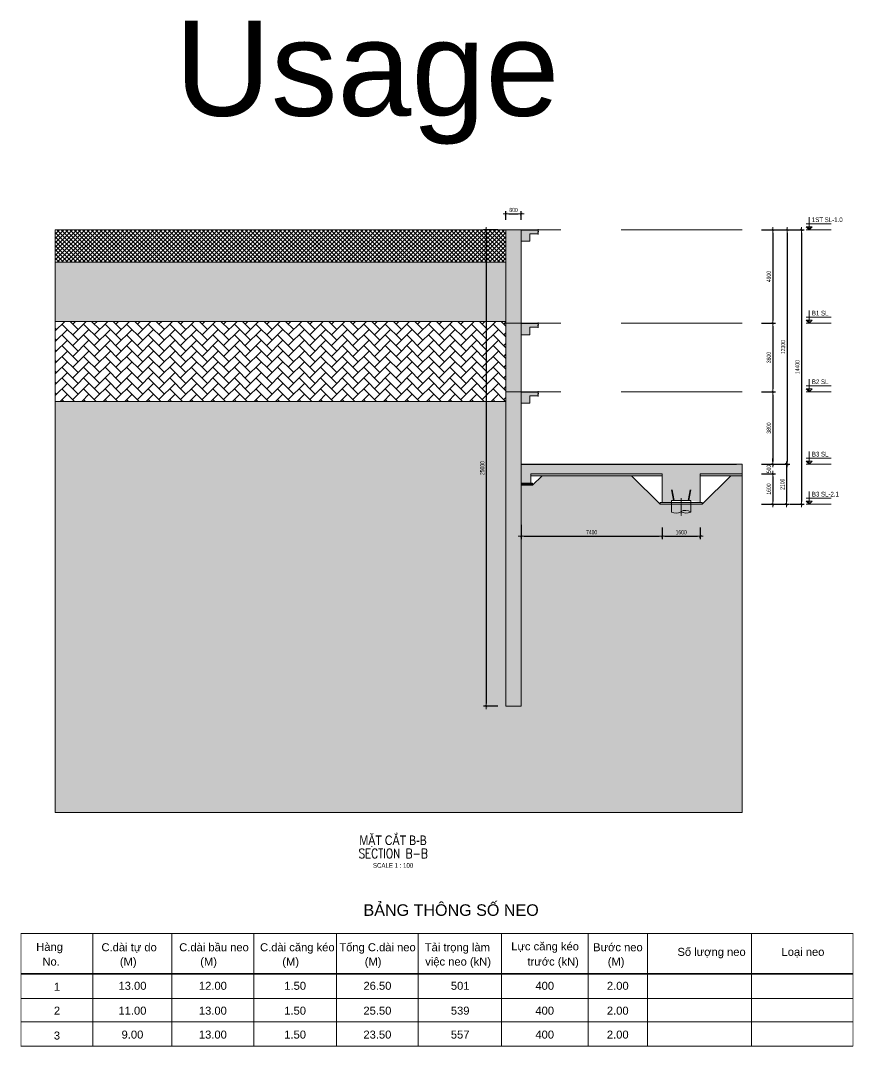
# Model space of a CAD drawing. Header units: millimetres. Extents: x -383953 to 676589, y -101685 to 196247.
# Drawn here: x -89285 to -45555, y -23218 to 30618 of the extents above; entities that cross this region are included whole.
import ezdxf
from ezdxf.enums import TextEntityAlignment as Align

# ---------------------------------------------------------------- set-up
doc = ezdxf.new("R2010")
doc.units = ezdxf.units.MM
doc.linetypes.add('CENTER2', pattern=[1.125, 0.75, -0.125, 0.125, -0.125])
doc.linetypes.add('HIDDEN', pattern=[9.525, 6.35, -3.175])
doc.layers.get('0').update_dxf_attribs({"lineweight": 20})
doc.layers.get('Defpoints').update_dxf_attribs({"color": 151, "lineweight": 9})
for name, color, linetype, lineweight in [('KC-TRUC', 5, 'CENTER2', 18), ('NDC_S_ANNO', 7, 'Continuous', 20), ('NDC_S_CONTINUOUS', 3, 'Continuous', 20), ('NDC_S_DIM', 1, 'Continuous', 15), ('NDC_S_ENG TITLE', 3, 'Continuous', 20), ('NDC_S_HATCH MATERIAL', 8, 'Continuous', 13), ('NDC_S_REBAR', 4, 'Continuous', 35), ('NDC_S_SLAB', 2, 'Continuous', 20), ('NDC_S_TEXT SYMBOL', 7, 'Continuous', 20), ('NDC_S_VN TEXT', 7, 'Continuous', 20), ('NDC_S_VN TITLE', 6, 'Continuous', 35)]:
    doc.layers.add(name, color=color, linetype=linetype, lineweight=lineweight)
doc.layers.add('X-SEC-2$0$A-CON', color=2, linetype='Continuous')
doc.layers.add('건축', color=8, linetype='Continuous')
doc.styles.add('ARIAL', font='arial.ttf', dxfattribs={"width": 0.8})
doc.styles.add('NDC_ANNO', font='', dxfattribs={"width": 0.8})
doc.styles.add('NDC_DIM', font='', dxfattribs={"width": 0.75})
doc.styles.add('NDC_EN TXT', font='romans.shx', dxfattribs={"width": 0.8})
doc.styles.add('NDC_VIE TXT', font='arial.ttf', dxfattribs={"width": 0.8})
doc.styles.get('NDC_ANNO').set_extended_font_data('Dotum')
doc.styles.get('NDC_DIM').set_extended_font_data('Dotum')
doc.dimstyles.new('NDC_dim_100', dxfattribs={"dimscale": 100, "dimtxt": 2.2, "dimasz": 1.5, "dimexe": 1.5, "dimexo": 2.5, "dimgap": 1, "dimtad": 1, "dimdec": 0, "dimzin": 0, "dimdsep": 46, "dimtxsty": 'NDC_DIM', "dimblk": 'DIMMARK', "dimcen": 0.09, "dimdle": 1.2, "dimclrd": 1, "dimclre": 1, "dimclrt": 3, "dimadec": 0, "dimazin": 0, "dimtfac": 1, "dimtdec": 0, "dimtix": 1, "dimtofl": 0, "dimtmove": 0, "dimatfit": 3, "dimfxl": 6, "dimfxlon": 1, "dimtolj": 1, "dimtzin": 0, "dimarcsym": 0})

# ---------------------------------------------------------------- blocks, each defined once
blk = doc.blocks.new('Drawing name_symbol')
at = {"layer": 'NDC_S_ENG TITLE', "style": 'NDC_EN TXT', "width": 0.8}
blk.add_attdef('SECTDET1', text='', height=5, dxfattribs=at).set_placement((0, 1.01), align=Align.CENTER)
at = {"layer": 'NDC_S_TEXT SYMBOL', "lineweight": 25, "style": 'NDC_ANNO', "width": 0.8}
blk.add_attdef('SSCALE', text='', height=2.5, dxfattribs=at).set_placement((0, -4), align=Align.CENTER)
at = {"layer": 'NDC_S_VN TITLE', "style": 'NDC_VIE TXT', "width": 0.8}
blk.add_attdef('SECTDET2', text='', height=5, dxfattribs=at).set_placement((0, 7.97), align=Align.CENTER)
blk = doc.blocks.new('DIMMARK')
at = {"layer": 'NDC_S_DIM', "color": 1}
blk.add_line((-1.5, 0), (1, 0), dxfattribs=at)
at = {"layer": 'NDC_S_DIM', "color": 2, "const_width": 0.1}
blk.add_lwpolyline([(-0.42, -0.42), (0.42, 0.42)], dxfattribs=at)
blk = doc.blocks.new('*D662')
at = {"layer": 'Defpoints', "color": 0, "ltscale": 100, "transparency": 16777216}
for p in [(-50709, 14733), (-50709, 11133), (-49791, 11133, 0)]:
    blk.add_point(p, dxfattribs=at)
at = {"layer": 'NDC_S_CONTINUOUS', "color": 1, "lineweight": -2, "ltscale": 100, "transparency": 16777216}
for p, q in [((-50391, 14733, 0), (-49641, 14733, 0)), ((-49791, 14583, 0), (-49791, 11283, 0)), ((-50391, 11133, 0), (-49641, 11133, 0))]:
    blk.add_line(p, q, dxfattribs=at)
at = {"layer": 'NDC_S_CONTINUOUS', "color": 1, "lineweight": -2, "ltscale": 100, "transparency": 16777216, "xscale": 150, "yscale": 150, "zscale": 150}
for p, rotation in [((-49791, 14733, 0), 90), ((-49791, 11133, 0), 270)]:
    blk.add_blockref('DIMMARK', p, dxfattribs=dict(at, rotation=rotation))
at = {"layer": 'NDC_S_CONTINUOUS', "color": 3, "ltscale": 100, "transparency": 16777216, "insert": (-50001, 12933, 0), "char_height": 220, "attachment_point": 5, "rotation": 90, "style": 'NDC_DIM'}
blk.add_mtext('\\A1;3600', dxfattribs=at)
blk = doc.blocks.new('*D663')
at = {"layer": 'Defpoints', "color": 0, "ltscale": 100, "transparency": 16777216}
for p in [(-50709, 11133), (-50709, 7333), (-49791, 7333, 0)]:
    blk.add_point(p, dxfattribs=at)
at = {"layer": 'NDC_S_CONTINUOUS', "color": 1, "lineweight": -2, "ltscale": 100, "transparency": 16777216}
for p, q in [((-50391, 11133, 0), (-49641, 11133, 0)), ((-49791, 10983, 0), (-49791, 7483, 0)), ((-50391, 7333, 0), (-49641, 7333, 0))]:
    blk.add_line(p, q, dxfattribs=at)
at = {"layer": 'NDC_S_CONTINUOUS', "color": 1, "lineweight": -2, "ltscale": 100, "transparency": 16777216, "xscale": 150, "yscale": 150, "zscale": 150}
for p, rotation in [((-49791, 11133, 0), 90), ((-49791, 7333, 0), 270)]:
    blk.add_blockref('DIMMARK', p, dxfattribs=dict(at, rotation=rotation))
at = {"layer": 'NDC_S_CONTINUOUS', "color": 3, "ltscale": 100, "transparency": 16777216, "insert": (-50001, 9233, 0), "char_height": 220, "attachment_point": 5, "rotation": 90, "style": 'NDC_DIM'}
blk.add_mtext('\\A1;3800', dxfattribs=at)
blk = doc.blocks.new('*D664')
at = {"layer": 'Defpoints', "color": 0, "ltscale": 100, "transparency": 16777216}
for p in [(-50709, 7333), (-50709, 6833), (-49791, 6833)]:
    blk.add_point(p, dxfattribs=at)
at = {"layer": 'NDC_S_CONTINUOUS', "color": 1, "lineweight": -2, "ltscale": 100, "transparency": 16777216}
for p, q in [((-49791, 7483), (-49791, 7633)), ((-50391, 7333), (-49641, 7333)), ((-50391, 6833), (-49641, 6833)), ((-49791, 6683), (-49791, 6533))]:
    blk.add_line(p, q, dxfattribs=at)
at = {"layer": 'NDC_S_CONTINUOUS', "color": 1, "lineweight": -2, "ltscale": 100, "transparency": 16777216, "xscale": 150, "yscale": 150, "zscale": 150}
for p, rotation in [((-49791, 7333), 270), ((-49791, 6833), 90)]:
    blk.add_blockref('DIMMARK', p, dxfattribs=dict(at, rotation=rotation))
at = {"layer": 'NDC_S_CONTINUOUS', "color": 3, "ltscale": 100, "transparency": 16777216, "insert": (-50001, 7083), "char_height": 220, "attachment_point": 5, "rotation": 90, "style": 'NDC_DIM'}
blk.add_mtext('\\A1;500', dxfattribs=at)
blk = doc.blocks.new('kata_block_CT')
at = {"layer": 'NDC_S_ANNO'}
blk.add_hatch(color=3, dxfattribs=at).paths.add_polyline_path([(0, 1.6), (-1.61, 1.6), (0, 0)])
at = {"layer": 'NDC_S_ANNO', "ltscale": 50}
h = blk.add_hatch(dxfattribs=at)
h.set_pattern_fill('ANSI31', color=256, scale=1.406, style=0)
h.paths.add_polyline_path([(0, 1.6), (0, 0), (1.61, 1.6)])
for p, q in [((11.56, 0), (-1.64, 0)), ((-1.59, 3.14), (11.47, 3.14))]:
    blk.add_line(p, q, dxfattribs=at)
for points in [[(0, 6.69), (0, 0)], [(0, 0), (-1.61, 1.6), (0, 1.6)], [(0, 0), (1.61, 1.6), (0, 1.6)]]:
    blk.add_lwpolyline(points, dxfattribs=at)
at = {"layer": 'NDC_S_ANNO', "color": 8, "ltscale": 50}
blk.add_lwpolyline([(0, 0), (-1.61, 1.6), (0, 1.6)], dxfattribs=at)
at = {"layer": 'NDC_S_TEXT SYMBOL', "color": 3, "style": 'NDC_ANNO', "width": 0.8}
blk.add_attdef('CT', (1.41, 4.07), '', height=2.5, dxfattribs=at)
blk = doc.blocks.new('*D665')
at = {"layer": 'Defpoints', "color": 0, "ltscale": 100, "transparency": 16777216}
for p in [(-50709, 19633), (-50709, 14733), (-49791, 14733)]:
    blk.add_point(p, dxfattribs=at)
at = {"layer": 'NDC_S_CONTINUOUS', "color": 1, "lineweight": -2, "ltscale": 100, "transparency": 16777216}
for p, q in [((-50391, 19633), (-49641, 19633)), ((-49791, 19483), (-49791, 14883)), ((-50391, 14733), (-49641, 14733))]:
    blk.add_line(p, q, dxfattribs=at)
at = {"layer": 'NDC_S_CONTINUOUS', "color": 1, "lineweight": -2, "ltscale": 100, "transparency": 16777216, "xscale": 150, "yscale": 150, "zscale": 150}
for p, rotation in [((-49791, 19633), 90), ((-49791, 14733), 270)]:
    blk.add_blockref('DIMMARK', p, dxfattribs=dict(at, rotation=rotation))
at = {"layer": 'NDC_S_CONTINUOUS', "color": 3, "ltscale": 100, "transparency": 16777216, "insert": (-50001, 17183), "char_height": 220, "attachment_point": 5, "rotation": 90, "style": 'NDC_DIM'}
blk.add_mtext('\\A1;4900', dxfattribs=at)
blk = doc.blocks.new('*D666')
at = {"layer": 'Defpoints', "color": 0, "ltscale": 100, "transparency": 16777216}
for p in [(-50709, 19633), (-50709, 7333), (-49041, 7333)]:
    blk.add_point(p, dxfattribs=at)
at = {"layer": 'NDC_S_CONTINUOUS', "color": 1, "lineweight": -2, "ltscale": 100, "transparency": 16777216}
for p, q in [((-49641, 19633), (-48891, 19633)), ((-49041, 19483), (-49041, 7483)), ((-49641, 7333), (-48891, 7333))]:
    blk.add_line(p, q, dxfattribs=at)
at = {"layer": 'NDC_S_CONTINUOUS', "color": 1, "lineweight": -2, "ltscale": 100, "transparency": 16777216, "xscale": 150, "yscale": 150, "zscale": 150}
for p, rotation in [((-49041, 19633), 90), ((-49041, 7333), 270)]:
    blk.add_blockref('DIMMARK', p, dxfattribs=dict(at, rotation=rotation))
at = {"layer": 'NDC_S_CONTINUOUS', "color": 3, "ltscale": 100, "transparency": 16777216, "insert": (-49251, 13483), "char_height": 220, "attachment_point": 5, "rotation": 90, "style": 'NDC_DIM'}
blk.add_mtext('\\A1;12300', dxfattribs=at)
blk = doc.blocks.new('*D667')
at = {"layer": 'Defpoints', "color": 0, "ltscale": 100, "transparency": 16777216}
for p in [(-50709, 6833), (-50709, 5233), (-49791, 5233)]:
    blk.add_point(p, dxfattribs=at)
at = {"layer": 'NDC_S_CONTINUOUS', "color": 1, "lineweight": -2, "ltscale": 100, "transparency": 16777216}
for p, q in [((-50391, 6833), (-49641, 6833)), ((-49791, 6683), (-49791, 5383)), ((-50391, 5233), (-49641, 5233))]:
    blk.add_line(p, q, dxfattribs=at)
at = {"layer": 'NDC_S_CONTINUOUS', "color": 1, "lineweight": -2, "ltscale": 100, "transparency": 16777216, "xscale": 150, "yscale": 150, "zscale": 150}
for p, rotation in [((-49791, 6833), 90), ((-49791, 5233), 270)]:
    blk.add_blockref('DIMMARK', p, dxfattribs=dict(at, rotation=rotation))
at = {"layer": 'NDC_S_CONTINUOUS', "color": 3, "ltscale": 100, "transparency": 16777216, "insert": (-50001, 6033), "char_height": 220, "attachment_point": 5, "rotation": 90, "style": 'NDC_DIM'}
blk.add_mtext('\\A1;1600', dxfattribs=at)
blk = doc.blocks.new('*D668')
at = {"layer": 'Defpoints', "color": 0, "ltscale": 100, "transparency": 16777216}
for p in [(-50709, 7333), (-50709, 5233), (-49075, 5233)]:
    blk.add_point(p, dxfattribs=at)
at = {"layer": 'NDC_S_CONTINUOUS', "color": 1, "lineweight": -2, "ltscale": 100, "transparency": 16777216}
for p, q in [((-49675, 7333), (-48925, 7333)), ((-49075, 7183), (-49075, 5383)), ((-49675, 5233), (-48925, 5233))]:
    blk.add_line(p, q, dxfattribs=at)
at = {"layer": 'NDC_S_CONTINUOUS', "color": 1, "lineweight": -2, "ltscale": 100, "transparency": 16777216, "xscale": 150, "yscale": 150, "zscale": 150}
for p, rotation in [((-49075, 7333), 90), ((-49075, 5233), 270)]:
    blk.add_blockref('DIMMARK', p, dxfattribs=dict(at, rotation=rotation))
at = {"layer": 'NDC_S_CONTINUOUS', "color": 3, "ltscale": 100, "transparency": 16777216, "insert": (-49285, 6283), "char_height": 220, "attachment_point": 5, "rotation": 90, "style": 'NDC_DIM'}
blk.add_mtext('\\A1;2100', dxfattribs=at)
blk = doc.blocks.new('*D669')
at = {"layer": 'Defpoints', "color": 0, "ltscale": 100, "transparency": 16777216}
for p in [(-63801, 19633), (-64834, -5367), (-63801, -5367)]:
    blk.add_point(p, dxfattribs=at)
at = {"layer": 'NDC_S_CONTINUOUS', "color": 1, "lineweight": -2, "ltscale": 100, "transparency": 16777216}
for p, q in [((-64234, 19633), (-64984, 19633)), ((-64834, 19483), (-64834, -5217)), ((-64234, -5367), (-64984, -5367))]:
    blk.add_line(p, q, dxfattribs=at)
at = {"layer": 'NDC_S_CONTINUOUS', "color": 1, "lineweight": -2, "ltscale": 100, "transparency": 16777216, "xscale": 150, "yscale": 150, "zscale": 150}
for p, rotation in [((-64834, 19633), 90), ((-64834, -5367), 270)]:
    blk.add_blockref('DIMMARK', p, dxfattribs=dict(at, rotation=rotation))
at = {"layer": 'NDC_S_CONTINUOUS', "color": 3, "ltscale": 100, "transparency": 16777216, "insert": (-65044, 7133), "char_height": 220, "attachment_point": 5, "rotation": 90, "style": 'NDC_DIM'}
blk.add_mtext('\\A1;25000', dxfattribs=at)
blk = doc.blocks.new('*D670')
at = {"layer": 'Defpoints', "color": 0, "ltscale": 100, "transparency": 16777216}
for p in [(-63001, 20466), (-63801, 19901), (-63001, 19901)]:
    blk.add_point(p, dxfattribs=at)
at = {"layer": 'NDC_S_CONTINUOUS', "color": 1, "lineweight": -2, "ltscale": 100, "transparency": 16777216}
for p, q in [((-63801, 20151), (-63801, 20616)), ((-63651, 20466), (-63151, 20466)), ((-63001, 20151), (-63001, 20616))]:
    blk.add_line(p, q, dxfattribs=at)
at = {"layer": 'NDC_S_CONTINUOUS', "color": 1, "lineweight": -2, "ltscale": 100, "transparency": 16777216, "xscale": 150, "yscale": 150, "zscale": 150, "rotation": 180}
blk.add_blockref('DIMMARK', (-63801, 20466), dxfattribs=at)
at = {"layer": 'NDC_S_CONTINUOUS', "color": 1, "lineweight": -2, "ltscale": 100, "transparency": 16777216, "xscale": 150, "yscale": 150, "zscale": 150}
blk.add_blockref('DIMMARK', (-63001, 20466), dxfattribs=at)
at = {"layer": 'NDC_S_CONTINUOUS', "color": 3, "ltscale": 100, "transparency": 16777216, "insert": (-63401, 20676), "char_height": 220, "attachment_point": 5, "style": 'NDC_DIM'}
blk.add_mtext('\\A1;800', dxfattribs=at)
blk = doc.blocks.new('*D671')
at = {"layer": 'Defpoints', "color": 0, "ltscale": 100, "transparency": 16777216}
for p in [(-63001, 4772), (-55601, 4272), (-55601, 3555)]:
    blk.add_point(p, dxfattribs=at)
at = {"layer": 'NDC_S_CONTINUOUS', "color": 1, "lineweight": -2, "ltscale": 100, "transparency": 16777216}
for p, q in [((-63001, 4155), (-63001, 3405)), ((-55601, 4022), (-55601, 3405)), ((-62851, 3555), (-55751, 3555))]:
    blk.add_line(p, q, dxfattribs=at)
at = {"layer": 'NDC_S_CONTINUOUS', "color": 1, "lineweight": -2, "ltscale": 100, "transparency": 16777216, "xscale": 150, "yscale": 150, "zscale": 150, "rotation": 180}
blk.add_blockref('DIMMARK', (-63001, 3555), dxfattribs=at)
at = {"layer": 'NDC_S_CONTINUOUS', "color": 1, "lineweight": -2, "ltscale": 100, "transparency": 16777216, "xscale": 150, "yscale": 150, "zscale": 150}
blk.add_blockref('DIMMARK', (-55601, 3555), dxfattribs=at)
at = {"layer": 'NDC_S_CONTINUOUS', "color": 3, "ltscale": 100, "transparency": 16777216, "insert": (-59301, 3765), "char_height": 220, "attachment_point": 5, "style": 'NDC_DIM'}
blk.add_mtext('\\A1;7400', dxfattribs=at)
blk = doc.blocks.new('*D672')
at = {"layer": 'Defpoints', "color": 0, "ltscale": 100, "transparency": 16777216}
for p in [(-55601, 4272), (-53601, 4272), (-53601, 3555)]:
    blk.add_point(p, dxfattribs=at)
at = {"layer": 'NDC_S_CONTINUOUS', "color": 1, "lineweight": -2, "ltscale": 100, "transparency": 16777216}
for p, q in [((-55601, 4022), (-55601, 3405)), ((-53601, 4022), (-53601, 3405)), ((-55451, 3555), (-53751, 3555))]:
    blk.add_line(p, q, dxfattribs=at)
at = {"layer": 'NDC_S_CONTINUOUS', "color": 1, "lineweight": -2, "ltscale": 100, "transparency": 16777216, "xscale": 150, "yscale": 150, "zscale": 150, "rotation": 180}
blk.add_blockref('DIMMARK', (-55601, 3555), dxfattribs=at)
at = {"layer": 'NDC_S_CONTINUOUS', "color": 1, "lineweight": -2, "ltscale": 100, "transparency": 16777216, "xscale": 150, "yscale": 150, "zscale": 150}
blk.add_blockref('DIMMARK', (-53601, 3555), dxfattribs=at)
at = {"layer": 'NDC_S_CONTINUOUS', "color": 3, "ltscale": 100, "transparency": 16777216, "insert": (-54601, 3765), "char_height": 220, "attachment_point": 5, "style": 'NDC_DIM'}
blk.add_mtext('\\A1;1600', dxfattribs=at)
blk = doc.blocks.new('*D673')
at = {"layer": 'Defpoints', "color": 0, "ltscale": 100, "transparency": 16777216}
for p in [(-50709, 19633), (-50709, 5233), (-48291, 5233)]:
    blk.add_point(p, dxfattribs=at)
at = {"layer": 'NDC_S_CONTINUOUS', "color": 1, "lineweight": -2, "ltscale": 100, "transparency": 16777216}
for p, q in [((-48891, 19633), (-48141, 19633)), ((-48291, 19483), (-48291, 5383)), ((-48891, 5233), (-48141, 5233))]:
    blk.add_line(p, q, dxfattribs=at)
at = {"layer": 'NDC_S_CONTINUOUS', "color": 1, "lineweight": -2, "ltscale": 100, "transparency": 16777216, "xscale": 150, "yscale": 150, "zscale": 150}
for p, rotation in [((-48291, 19633), 90), ((-48291, 5233), 270)]:
    blk.add_blockref('DIMMARK', p, dxfattribs=dict(at, rotation=rotation))
at = {"layer": 'NDC_S_CONTINUOUS', "color": 3, "ltscale": 100, "transparency": 16777216, "insert": (-48501, 12433), "char_height": 220, "attachment_point": 5, "rotation": 90, "style": 'NDC_DIM'}
blk.add_mtext('\\A1;14400', dxfattribs=at)
blk = doc.blocks.new('*U353')
at = {"layer": 'KC-TRUC', "ltscale": 0.05}
blk.add_line((0, 264), (0, -1027), dxfattribs=at)
at = {"layer": 'NDC_S_HATCH MATERIAL'}
blk.add_lwpolyline([(700, -766), (700, 99), (-700, 99), (-700, -766)], dxfattribs=at)
for centre, major_axis, start_param, end_param in [((-405, -131), (-495, 495), 1.921341, 2.912184), ((303, -1269), (-454, 454), -1.452433, -0.227584), ((376, 67), (632, 632), 3.446929, 4.297833)]:
    blk.add_ellipse(centre, major_axis=major_axis, ratio=1, start_param=start_param, end_param=end_param, dxfattribs=at)
at = {"layer": 'NDC_S_REBAR', "linetype": 'HIDDEN', "ltscale": 200}
for p, q in [((-682, 889), (-550, 100)), ((550, 100), (682, 889))]:
    blk.add_line(p, q, dxfattribs=at)

msp = doc.modelspace()

# ---------------------------------------------------------------- hatches: boundary and pattern name
at = {"layer": 'NDC_S_HATCH MATERIAL'}
h = msp.add_hatch(dxfattribs=at)
h.set_pattern_fill('ANSI37', color=256, scale=50)
h.set_pattern_definition([(45, (-94150.46, 278305.71), (-112.2532, 112.2532), []), (135, (-94150.46, 278305.71), (-112.2532, -112.2532), [])])
h.paths.add_polyline_path([(-87458, 19632.6), (-87458, 17932.6), (-63801.2, 17932.6), (-63801.2, 19632.6)])
h = msp.add_hatch(dxfattribs=at)
h.set_pattern_fill('BT-01', color=256, scale=50, pattern_type=2)
h.set_pattern_definition([(50, (-32235.46, -911933.72), (358.63009, -31.37607), [37.5, -412.5]), (355, (-32235.46, -911933.7), (-69.37567, 376.09607), [30, -330]), (100.4514, (-32205.57, -911936.33), (289.25469, 344.71977), [31.8701, -350.57106]), (46.1842, (-32235.46, -911833.7), (533.62052, -82.7595), [56.25, -618.75]), (96.6356, (-32191, -911840.6), (467.33135, 487.05894), [47.80514, -525.8565]), (351.1842, (-32235.46, -911833.7), (467.33097, 487.0593), [45, -495]), (21, (-32185.46, -911858.72), (298.45353, -201.309445), [37.5, -412.5]), (326, (-32185.46, -911858.7), (121.65767, 362.57502), [30, -330]), (71.4514, (-32160.6, -911875.5), (420.11131, 161.26525), [31.8701, -350.57106]), (37.5, (-32235.46, -911933.72), (6.079928, 166.446927), [0, -326, 0, -335, 0, -331.25]), (7.5, (-32235.46, -911933.72), (131.53477, 197.205856), [0, -191, 0, -318.5, 0, -126.25]), (327.5, (-32346.96, -911933.72), (266.911218, -11.277436), [0, -125, 0, -390, 0, -517.5]), (317.5, (-32396.96, -911933.72), (291.593085, 50.05249), [0, -162.5, 0, -259, 0, -367.5]), (45, (-32235.46, -911933.72), (-150.26019, 150.26019), []), (45, (-32235.46, -911872.47), (-150.26019, 150.26019), [])])
h.paths.add_polyline_path([(-63801.2, -5367.4), (-63001.2, -5367.4), (-63001.2, 19632.6), (-63801.2, 19632.6)])
h = msp.add_hatch(dxfattribs=at)
h.set_pattern_fill('BT-01', color=256, scale=50, pattern_type=2)
h.set_pattern_definition([(50, (-83339.82, 278305.7), (358.6301, -31.37607), [37.5, -412.5]), (355, (-83339.8, 278305.7), (-69.37567, 376.09607), [30, -330]), (100.4514, (-83309.93, 278303.1), (289.2547, 344.71977), [31.8701, -350.57106]), (46.1842, (-83339.8, 278405.7), (533.6205, -82.7595), [56.25, -618.75]), (96.6356, (-83295.35, 278398.8), (467.3314, 487.0589), [47.8051, -525.8565]), (351.1842, (-83339.8, 278405.7), (467.331, 487.0593), [45, -495]), (21, (-83289.82, 278380.7), (298.45353, -201.30945), [37.5, -412.5]), (326, (-83289.8, 278380.7), (121.65767, 362.575), [30, -330]), (71.4514, (-83264.95, 278363.94), (420.1113, 161.26525), [31.8701, -350.57106]), (37.5, (-83339.82, 278305.71), (6.07993, 166.446927), [0, -326, 0, -335, 0, -331.25]), (7.5, (-83339.82, 278305.71), (131.53477, 197.20586), [0, -191, 0, -318.5, 0, -126.25]), (327.5, (-83451.32, 278305.71), (266.91122, -11.277436), [0, -125, 0, -390, 0, -517.5]), (317.5, (-83501.32, 278305.71), (291.59308, 50.0525), [0, -162.5, 0, -259, 0, -367.5]), (45, (-83339.82, 278305.71), (-150.26019, 150.26019), []), (45, (-83339.82, 278366.96), (-150.26019, 150.26019), [])])
h.paths.add_polyline_path([(-62551.2, 14532.6), (-62106.9, 14532.6), (-62106.9, 14612.6), (-62146.9, 14612.6), (-62066.9, 14652.6), (-62106.9, 14652.6), (-62106.9, 14732.6), (-63001.2, 14732.6), (-63001.2, 14132.6), (-62551.2, 14132.6)])
h.paths.add_polyline_path([(-62551.2, 19432.6), (-62106.9, 19432.6), (-62106.9, 19512.6), (-62146.9, 19512.6), (-62066.9, 19552.6), (-62106.9, 19552.6), (-62106.9, 19632.6), (-63001.2, 19632.6), (-63001.2, 19032.6), (-62551.2, 19032.6)])
h.paths.add_polyline_path([(-62551.2, 10932.6), (-62106.9, 10932.6), (-62106.9, 11012.6), (-62146.9, 11012.6), (-62066.9, 11052.6), (-62106.9, 11052.6), (-62106.9, 11132.6), (-63001.2, 11132.6), (-63001.2, 10532.6), (-62551.2, 10532.6)])
h = msp.add_hatch(dxfattribs=at)
h.set_pattern_fill('EARTH', color=256, scale=50, angle=90)
h.set_pattern_definition([(90, (-94150.46, 278305.7), (-317.5, 317.5), [317.5, -317.5]), (90, (-94269.52, 278305.7), (-317.5, 317.5), [317.5, -317.5]), (90, (-94388.58, 278305.7), (-317.5, 317.5), [317.5, -317.5]), (180, (-94428.27, 278345.4), (-317.5, -317.5), [317.5, -317.5]), (180, (-94428.27, 278464.46), (-317.5, -317.5), [317.5, -317.5]), (180, (-94428.27, 278583.53), (-317.5, -317.5), [317.5, -317.5])])
h.paths.add_polyline_path([(-87458, 17932.6), (-87458, 14832.6), (-63801.2, 14832.6), (-63801.2, 17932.6)])
h = msp.add_hatch(dxfattribs=at)
h.set_pattern_fill('AR-HBONE', color=256, scale=100)
h.set_pattern_definition([(45, (-32235.46, -913033.7), (0, 565.68542), [1200, -400]), (135, (-31952.6, -912750.87), (4e-14, 565.68542), [1200, -400])])
h.paths.add_polyline_path([(-63801.2, 14832.6), (-87458, 14832.6), (-87458, 10632.6), (-63801.2, 10632.6)])
h = msp.add_hatch(dxfattribs=at)
h.set_pattern_fill('AR-SAND', color=256, scale=15)
h.set_pattern_definition([(37.5, (-94150.46, 278305.7), (-24.0005, 734.1199), [0, -579.12, 0, -647.7, 0, -619.125]), (7.5, (-94150.5, 278305.7), (674.285, 1075.2377), [0, -312.42, 0, -521.97, 0, -200.025]), (327.5, (-94619.1, 278305.7), (1186.4886, 2.1558), [0, -190.5, 0, -685.8, 0, -895.35]), (317.5, (-94619.1, 278305.7), (1145.3347, 334.394), [0, -95.25, 0, -449.58, 0, -514.35])])
h.paths.add_polyline_path([(-51401.2, -10938.3), (-51401.2, 6732.6), (-52001.2, 6732.6), (-53501.2, 5232.6), (-55701.2, 5232.6), (-57201.2, 6732.6), (-61901.2, 6732.6), (-62401.2, 6232.6), (-63001.2, 6232.6), (-63001.2, -5367.4), (-63801.2, -5367.4), (-63801.2, 10632.6), (-87458, 10632.6), (-87458, -10938.3)])
h = msp.add_hatch(dxfattribs=at)
h.set_pattern_fill('BT-01', color=256, scale=50, pattern_type=2)
h.set_pattern_definition([(50, (-16353.82, 278305.7), (358.6301, -31.37607), [37.5, -412.5]), (355, (-16353.8, 278305.7), (-69.37567, 376.09607), [30, -330]), (100.4514, (-16323.93, 278303.1), (289.2547, 344.71977), [31.8701, -350.57106]), (46.1842, (-16353.8, 278405.7), (533.6205, -82.7595), [56.25, -618.75]), (96.6356, (-16309.35, 278398.8), (467.3314, 487.0589), [47.8051, -525.8565]), (351.1842, (-16353.8, 278405.7), (467.331, 487.0593), [45, -495]), (21, (-16303.82, 278380.7), (298.45353, -201.30945), [37.5, -412.5]), (326, (-16303.8, 278380.7), (121.65767, 362.575), [30, -330]), (71.4514, (-16278.95, 278363.94), (420.1113, 161.26525), [31.8701, -350.57106]), (37.5, (-16353.82, 278305.71), (6.07993, 166.446927), [0, -326, 0, -335, 0, -331.25]), (7.5, (-16353.82, 278305.71), (131.53477, 197.20586), [0, -191, 0, -318.5, 0, -126.25]), (327.5, (-16465.32, 278305.71), (266.91122, -11.277436), [0, -125, 0, -390, 0, -517.5]), (317.5, (-16515.32, 278305.71), (291.59308, 50.0525), [0, -162.5, 0, -259, 0, -367.5]), (45, (-16353.82, 278305.71), (-150.26019, 150.26019), []), (45, (-16353.82, 278366.96), (-150.26019, 150.26019), [])])
h.paths.add_polyline_path([(-63001.2, 7332.6), (-63001.2, 6332.6), (-62501.2, 6332.6), (-62501.2, 6832.6), (-55601.2, 6832.6), (-55601.2, 5332.6), (-55101.2, 5332.6), (-55101.2, 5432.6), (-54101.2, 5432.6), (-53601.2, 5349.3), (-53601.2, 6832.6), (-51401.2, 6832.6), (-51401.2, 7332.6), (-53976.9, 7332.6)])
h.paths.add_polyline_path([(-59950.7, 7315.5), (-59950.7, 7849.8), (-60280.7, 7849.8), (-60280.7, 7315.5)], flags=9)
h = msp.add_hatch(dxfattribs=at)
h.set_pattern_fill('AR-SAND', color=256, scale=0.5)
h.set_pattern_definition([(37.5, (-94150.455, 278305.713), (-0.8000156, 24.4706619), [0, -19.304, 0, -21.59, 0, -20.6375]), (7.5, (-94150.455, 278305.713), (22.476164, 35.841255), [0, -10.414, 0, -17.399, 0, -6.6675]), (327.5, (-94166.076, 278305.713), (39.5496185, 0.0718592), [0, -6.35, 0, -22.86, 0, -29.845]), (317.5, (-94166.076, 278305.713), (38.1778226, 11.146466), [0, -3.175, 0, -14.986, 0, -17.145])])
h.paths.add_polyline_path([(-55601.2, 6832.6), (-62501.2, 6832.6), (-62501.2, 6732.6), (-56701.2, 6732.6), (-55601.2, 6732.6)])
h.paths.add_polyline_path([(-51401.2, 6832.6), (-53601.2, 6832.6), (-53601.2, 6732.6), (-52276.9, 6732.6), (-51401.2, 6732.6)])
h.paths.add_polyline_path([(-53501.2, 5332.6), (-55601.2, 5332.6), (-55701.2, 5332.6), (-55701.2, 5232.6), (-53501.2, 5232.6)])
h = msp.add_hatch(dxfattribs=at)
h.set_pattern_fill('AR-SAND', color=256, scale=0.5)
h.set_pattern_definition([(37.5, (-597670.578, 278105.713), (-0.80001565, 24.47066187), [0, -19.304, 0, -21.59, 0, -20.6375]), (7.5, (-597670.578, 278105.713), (22.4761642, 35.841255), [0, -10.414, 0, -17.399, 0, -6.6675]), (327.5, (-597686.199, 278105.713), (39.5496185, 0.0718592), [0, -6.35, 0, -22.86, 0, -29.845]), (317.5, (-597686.2, 278105.713), (38.1778226, 11.1464662), [0, -3.175, 0, -14.986, 0, -17.145])])
h.paths.add_polyline_path([(-62401.2, 6332.6), (-62501.2, 6332.6), (-63001.2, 6332.6), (-63001.2, 6232.6), (-62401.2, 6232.6)])

# ---------------------------------------------------------------- linework, layer by layer
at = {"color": 3}
for p, q in [((-85479.9, -17292.7), (-85479.9, -19392.3)), ((-81333.2, -17292.7), (-81333.2, -19392.3)), ((-77037.6, -17292.7), (-77037.6, -19392.3)), ((-72695.7, -17292.7), (-72695.7, -19392.3)), ((-68400.1, -17292.7), (-68400.1, -19392.3)), ((-64036.6, -17292.7), (-64036.6, -19392.3)), ((-59491.1, -17292.7), (-59491.1, -19392.3)), ((-56367.9, -17292.7), (-56367.9, -19392.3)), ((-50903.8, -17292.7), (-50907.6, -23217.3)), ((-89259, -19392.3), (-45582.9, -19392.3)), ((-89259, -19417.4), (-45584.5, -19417.4)), ((-85479.9, -20673.1), (-85479.9, -19392.3)), ((-85479.9, -23206.8), (-85479.9, -19392.3)), ((-81333.1, -20673.1), (-81333.2, -19392.3)), ((-81333.1, -23206.8), (-81333.2, -19392.3)), ((-77037.6, -20673.1), (-77037.6, -19392.3)), ((-77037.6, -23206.8), (-77037.6, -19392.3)), ((-72695.7, -20673.1), (-72695.7, -19392.3)), ((-72695.7, -23206.8), (-72695.7, -19392.3)), ((-68400.1, -20673.1), (-68400.1, -19392.3)), ((-68400.1, -23206.8), (-68400.1, -19392.3)), ((-64036.6, -20673.1), (-64036.6, -19392.3)), ((-64036.6, -23206.8), (-64036.6, -19392.3)), ((-59491.1, -20673.1), (-59491.1, -19392.3)), ((-59491.1, -23206.8), (-59491.1, -19392.3)), ((-56367.9, -20673.1), (-56367.9, -19392.3)), ((-56367.9, -23206.8), (-56367.9, -19392.3)), ((-89259, -20698.2), (-45584.5, -20698.2)), ((-89260.6, -21926), (-45586.1, -21926)), ((-89259, -23206.8), (-45584.5, -23206.8))]:
    msp.add_line(p, q, dxfattribs=at)
at = {"color": 4, "const_width": 50.4}
msp.add_lwpolyline([(-89259, -17292.7), (-45580.2, -17292.7), (-45581.7, -23192.9), (-89259.5, -23192.9)], close=True, dxfattribs=at)
at = {"layer": 'NDC_S_CONTINUOUS'}
for p, q in [((-63801.2, 19632.6), (-87458, 19632.6)), ((-87458, 19632.6), (-87458, -10938.3)), ((-87458, 17932.6), (-63801.2, 17932.6)), ((-87458, 14832.6), (-63801.2, 14832.6)), ((-87458, 10632.6), (-63801.2, 10632.6)), ((-51401.2, 7332.6), (-51401.2, -10938.3)), ((-87458, -10938.3), (-51401.2, -10938.3))]:
    msp.add_line(p, q, dxfattribs=at)
at = {"layer": 'NDC_S_CONTINUOUS', "color": 1}
for points in [[(-62106.9, 19392.6), (-62106.9, 19512.6), (-62146.9, 19512.6), (-62066.9, 19552.6), (-62106.9, 19552.6), (-62106.9, 19672.6)], [(-62106.9, 10892.6), (-62106.9, 11012.6), (-62146.9, 11012.6), (-62066.9, 11052.6), (-62106.9, 11052.6), (-62106.9, 11172.6)]]:
    msp.add_lwpolyline(points, dxfattribs=at)
at = {"layer": 'NDC_S_CONTINUOUS', "color": 1, "elevation": 0}
msp.add_lwpolyline([(-62106.9, 14492.6), (-62106.9, 14612.6), (-62146.9, 14612.6), (-62066.9, 14652.6), (-62106.9, 14652.6), (-62106.9, 14772.6)], dxfattribs=at)
at = {"layer": 'NDC_S_HATCH MATERIAL', "linetype": 'HIDDEN', "ltscale": 1000}
for p, q in [((-51401.2, 19632.6), (-63801.2, 19632.6)), ((-51401.2, 14732.6, 0), (-63801.2, 14732.6, 0)), ((-51401.2, 11132.6), (-63801.2, 11132.6))]:
    msp.add_line(p, q, dxfattribs=at)
at = {"layer": 'NDC_S_SLAB', "ltscale": 500}
for p, q in [((-63001.2, 19632.6), (-62106.9, 19632.6)), ((-62551.2, 19432.6), (-62106.9, 19432.6)), ((-62551.2, 19432.6), (-62551.2, 19032.6)), ((-62551.2, 19032.6), (-63001.2, 19032.6)), ((-63001.2, 14732.6, 0), (-62106.9, 14732.6, 0)), ((-62551.2, 14132.6, 0), (-63001.2, 14132.6, 0)), ((-62551.2, 14532.6, 0), (-62106.9, 14532.6, 0)), ((-62551.2, 14532.6, 0), (-62551.2, 14132.6, 0)), ((-63001.2, 11132.6), (-62106.9, 11132.6)), ((-62551.2, 10932.6), (-62106.9, 10932.6)), ((-62551.2, 10932.6), (-62551.2, 10532.6)), ((-62551.2, 10532.6), (-63001.2, 10532.6)), ((-63001.2, 7332.6), (-53976.9, 7332.6)), ((-62501.2, 6832.6), (-55601.2, 6832.6)), ((-53601.2, 6832.6), (-51401.2, 6832.6)), ((-62501.2, 6332.6), (-63001.2, 6332.6)), ((-62401.2, 6232.6), (-63001.2, 6232.6))]:
    msp.add_line(p, q, dxfattribs=at)
at = {"layer": 'NDC_S_SLAB', "ltscale": 100}
for p, q in [((-53976.9, 7332.6), (-51401.2, 7332.6)), ((-62501.2, 6332.6), (-62501.2, 6832.6)), ((-62501.2, 6732.6), (-55601.2, 6732.6)), ((-62501.2, 6732.6), (-56701.2, 6732.6)), ((-62401.2, 6232.6), (-61901.2, 6732.6)), ((-62401.2, 6232.6), (-61901.2, 6732.6)), ((-61901.2, 6732.6), (-57201.2, 6732.6)), ((-57201.2, 6732.6), (-55701.2, 5232.6)), ((-53601.2, 6732.6), (-52276.9, 6732.6)), ((-52001.2, 6732.6), (-53501.2, 5232.6)), ((-52501.2, 6732.6), (-51401.2, 6732.6)), ((-52501.2, 6732.6), (-51401.2, 6732.6)), ((-62501.2, 6332.6), (-62401.2, 6332.6)), ((-62401.2, 6232.6), (-62401.2, 6332.6)), ((-55701.2, 5232.6), (-53501.2, 5232.6)), ((-55701.2, 5232.6), (-53501.2, 5232.6))]:
    msp.add_line(p, q, dxfattribs=at)
at = {"layer": 'NDC_S_SLAB', "ltscale": 500}
for points in [[(-63001.2, 19632.6), (-63001.2, 19632.6), (-63801.2, 19632.6), (-63801.2, -5367.4), (-63001.2, -5367.4), (-63001.2, 19632.6)], [(-55601.2, 5332.6), (-55601.2, 6832.6)], [(-53601.2, 5332.6), (-53601.2, 6832.6)], [(-53501.2, 5232.6), (-55701.2, 5232.6), (-55701.2, 5332.6), (-55601.2, 5332.6), (-53501.2, 5332.6), (-53501.2, 5232.6)]]:
    msp.add_lwpolyline(points, dxfattribs=at)
at = {"layer": 'X-SEC-2$0$A-CON', "color": 1}
msp.add_line((-63001.2, 7332.6), (-51689.9, 7332.6), dxfattribs=at)
at = {"layer": '건축'}
for p, q in [((-63001.2, 19632.6), (-62106.9, 19632.6)), ((-63001.2, 14732.6, 0), (-62106.9, 14732.6, 0)), ((-63001.2, 11132.6), (-62106.9, 11132.6))]:
    msp.add_line(p, q, dxfattribs=at)

# ---------------------------------------------------------------- block references
at = {"xscale": 0.7142857142857143, "yscale": 0.7142857142857143, "zscale": 0.7142857142857143}
msp.add_blockref('*U353', (-54601.2, 5362.1), dxfattribs=at)
at = {"layer": 'NDC_S_ANNO', "xscale": 100, "yscale": 100, "zscale": 100}
msp.add_blockref('Drawing name_symbol', (-69724.1, -13442), dxfattribs=at).add_auto_attribs({'SECTDET1': 'SECTION B-B', 'SECTDET2': 'MẶT CẮT B-B', 'SSCALE': 'SCALE 1 : 100'})
at = {"layer": 'NDC_S_VN TEXT', "xscale": 100, "yscale": 100, "zscale": 100}
for p, values in [((-47881.8, 19632.6), {'CT': '1ST SL-1.0'}), ((-47881.8, 14732.6), {'CT': 'B1 SL'}), ((-47881.8, 11132.6), {'CT': 'B2 SL'}), ((-47881.8, 7332.6), {'CT': 'B3 SL'}), ((-47881.8, 5232.6), {'CT': 'B3 SL-2.1'})]:
    msp.add_blockref('kata_block_CT', p, dxfattribs=at).add_auto_attribs(values)

# ---------------------------------------------------------------- texts
at = {"color": 4, "style": 'ARIAL'}
for s, height, p in [('Usage', 5000, (-81182, 25618.3)), ('BẢNG THÔNG SỐ NEO', 604.662, (-71278, -16362.5))]:
    msp.add_text(s, height=height, dxfattribs=at).set_placement(p)
at = {"color": 3, "style": 'ARIAL'}
for s, height, p in [('Hàng', 419.9, (-88459.6, -18199.6)), ('C.dài bầu neo', 419.904, (-80953.2, -18221.4)), ('Tổng C.dài neo', 419.904, (-72548.7, -18221.4)), ('C.dài tự do', 419.904, (-85033.6, -18221.4)), ('C.dài căng kéo', 419.904, (-76707.6, -18221.4)), ('Tải trọng làm', 419.904, (-68061.9, -18221.4)), ('Bước neo', 419.9, (-59224.3, -18221.4)), ('Số lượng neo', 419.904, (-54796.5, -18463.4)), ('Loại neo', 419.9, (-49332.5, -18463.4)), ('  No.', 419.9, (-88459.6, -18972.4)), ('  (M)', 419.9, (-84394.8, -18972.4)), ('  (M)', 419.9, (-80176.6, -18972.4)), ('  (M)', 419.9, (-75867.4, -18972.4)), ('  (M)', 419.9, (-71539.6, -18972.4)), (' việc neo (kN)', 419.904, (-68201.2, -18972.4)), (' trước (kN)', 419.904, (-62834.6, -18972.3)), ('  (M)', 419.9, (-58782.3, -18972.4))]:
    msp.add_text(s, height=height, dxfattribs=at).set_placement(p)
for s, height, p in [('Lực căng kéo', 419.904, (-61745.1, -17964.2)), ('1', 419.9, (-87369.5, -20082.9)), ('13.00', 419.9, (-83406.5, -20032.6)), ('12.00', 419.9, (-79185.4, -20032.6)), ('1.50', 419.9, (-74866.6, -20032.7)), ('26.50', 419.9, (-70547.9, -20032.7)), ('501', 419.9, (-66202.7, -20032.7)), ('400', 419.9, (-61763.8, -20032.7)), ('2.00', 419.9, (-57929.5, -20032.7)), ('2', 419.9, (-87369.5, -21338.6)), ('11.00', 419.9, (-83408.2, -21338.5)), ('13.00', 419.9, (-79187, -21338.5)), ('1.50', 419.9, (-74868.3, -21338.6)), ('25.50', 419.9, (-70549.5, -21338.6)), ('539', 419.9, (-66204.3, -21338.6)), ('400', 419.9, (-61765.5, -21338.6)), ('2.00', 419.9, (-57931.1, -21338.6)), ('3', 419.9, (-87371.1, -22644.5)), ('9.00', 419.9, (-83408.2, -22594.2)), ('13.00', 419.9, (-79187, -22594.2)), ('1.50', 419.9, (-74868.3, -22594.3)), ('23.50', 419.9, (-70549.5, -22594.3)), ('557', 419.9, (-66204.3, -22594.3)), ('400', 419.9, (-61765.5, -22594.3)), ('2.00', 419.9, (-57931.1, -22594.3))]:
    msp.add_text(s, height=height, dxfattribs=at).set_placement(p, align=Align.MIDDLE_CENTER)

# ---------------------------------------------------------------- dimensions: what is measured, and where the dimension line sits
at = {"layer": 'NDC_S_CONTINUOUS', "ltscale": 100}
for base, p1, p2, picture, middle in [((-63001.2, 20466.5), (-63801.2, 19900.5), (-63001.2, 19900.5), '*D670', (-63401.2, 20676.5)), ((-55601.2, 3554.6), (-63001.2, 4771.8), (-55601.2, 4271.8), '*D671', (-59301.2, 3764.6))]:
    dim = msp.add_linear_dim(base=base, p1=p1, p2=p2, dimstyle='NDC_dim_100', dxfattribs=at)
    dim.commit()
    dim.dimension.update_dxf_attribs({"geometry": picture, "text_midpoint": middle})
for base, p1, p2, angle, picture, middle in [((-64833.9, -5367.4), (-63801.2, 19632.6), (-63801.2, -5367.4), 90, '*D669', (-65043.9, 7132.6)), ((-49791, 14732.6), (-50709.2, 19632.6), (-50709.2, 14732.6), 90, '*D665', (-50001, 17182.6)), ((-49041, 7332.6), (-50709.2, 19632.6), (-50709.2, 7332.6), 90, '*D666', (-49251, 13482.6)), ((-48291, 5232.6), (-50709.2, 19632.6), (-50709.2, 5232.6), 90, '*D673', (-48501, 12432.6)), ((-49791, 11132.6, 0), (-50709.2, 14732.6), (-50709.2, 11132.6), 270, '*D662', (-50001, 12932.6, 0)), ((-49791, 7332.6, 0), (-50709.2, 11132.6), (-50709.2, 7332.6), 270, '*D663', (-50001, 9232.6, 0)), ((-49791, 6832.6), (-50709.2, 7332.6), (-50709.2, 6832.6), 90, '*D664', (-50001, 7082.6)), ((-49075.1, 5232.6), (-50709.2, 7332.6), (-50709.2, 5232.6), 90, '*D668', (-49285.1, 6282.6)), ((-49791, 5232.6), (-50709.2, 6832.6), (-50709.2, 5232.6), 90, '*D667', (-50001, 6032.6))]:
    dim = msp.add_linear_dim(base=base, p1=p1, p2=p2, angle=angle, dimstyle='NDC_dim_100', dxfattribs=at)
    dim.commit()
    dim.dimension.update_dxf_attribs({"geometry": picture, "text_midpoint": middle})
dim = msp.add_linear_dim(base=(-53601.2, 3554.6), p1=(-55601.2, 4271.8), p2=(-53601.2, 4271.8), text='1600', dimstyle='NDC_dim_100', dxfattribs=at)
dim.commit()
dim.dimension.update_dxf_attribs({"geometry": '*D672', "text_midpoint": (-54601.2, 3764.6)})

doc.saveas('drawing.dxf')
